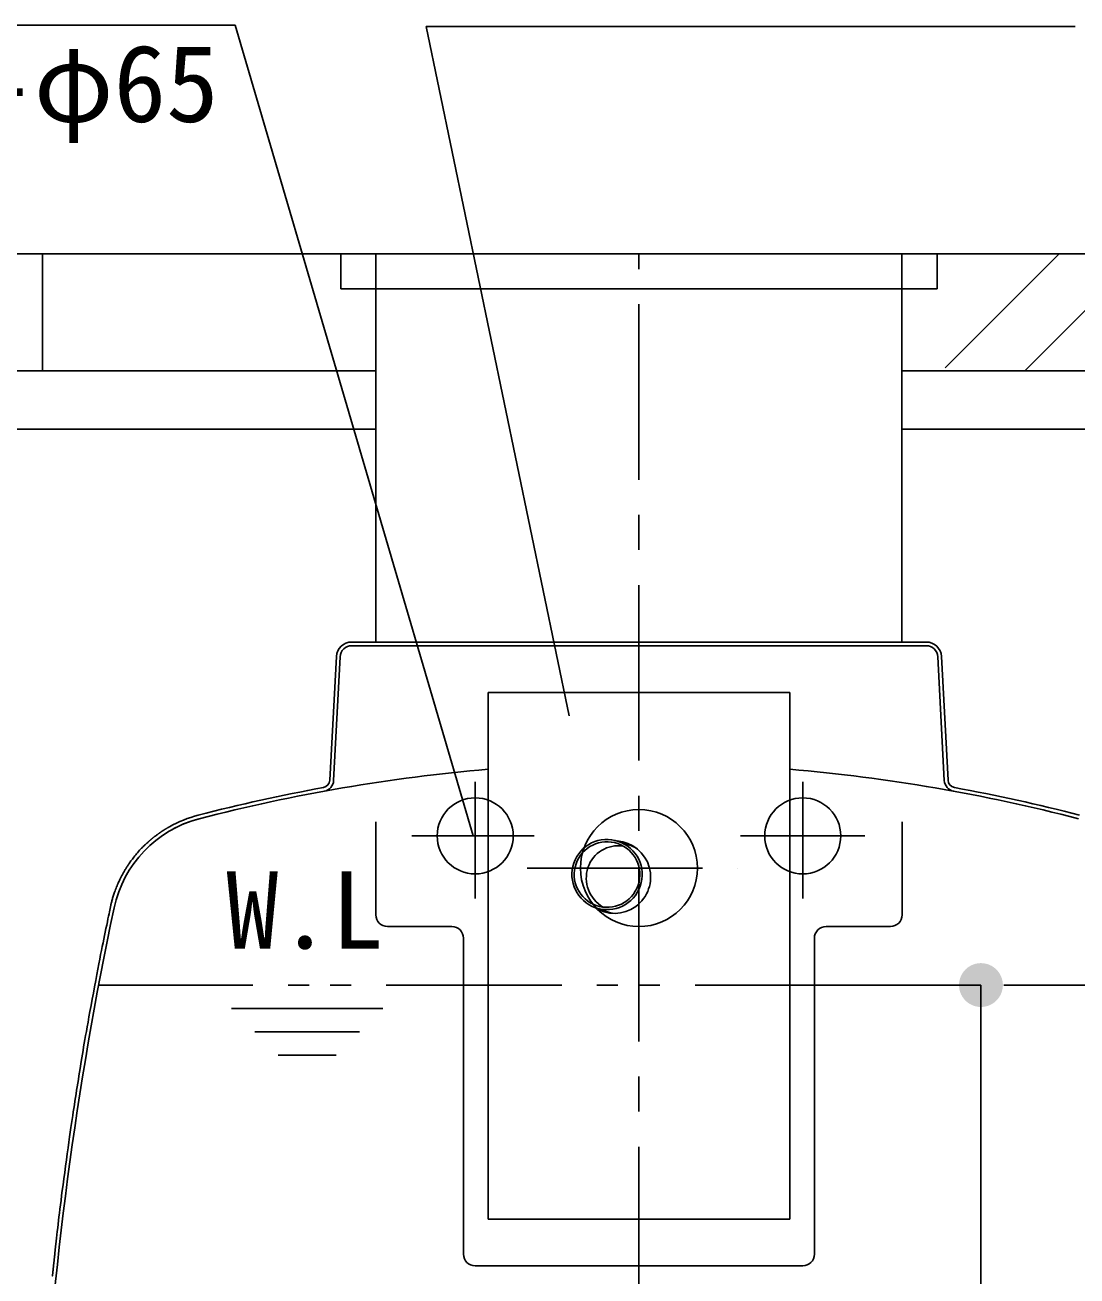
# Model space of a CAD drawing. Units: millimetres, scale not verified. Extents: x -22790 to 8910, y -6308 to 6308.
# Drawn here: x 498 to 1397, y -2224 to -1155 of the extents above; entities that cross this region are included whole.
import ezdxf
from ezdxf.enums import TextEntityAlignment as Align

# ---------------------------------------------------------------- set-up
doc = ezdxf.new("R2010")
doc.units = ezdxf.units.MM
doc.header["$LTSCALE"] = 30
doc.linetypes.add('CHAIN1', pattern=[8, 5, -1, 1, -1])
doc.linetypes.add('DOUBLE_CHAIN1', pattern=[8.8, 5, -1, 0.6, -0.6, 0.6, -1])
for name, color, linetype, lineweight in [('0-1_空気管', 3, 'Continuous', 25), ('0-2_機器', 3, 'Continuous', 25), ('0-F_00クル-フ-6寸法', 132, 'Continuous', 25)]:
    doc.layers.add(name, color=color, linetype=linetype, lineweight=lineweight)
doc.styles.add('ＭＳ ゴシック', font='')
doc.styles.get('ＭＳ ゴシック').set_extended_font_data('MS Gothic')

msp = doc.modelspace()

# ---------------------------------------------------------------- linework, layer by layer
at = {"layer": '0-1_空気管'}
for p, q in [((677.19, -1154.78), (392.19, -1154.78)), ((880.6, -1847.82), (677.19, -1154.78)), ((1395.55, -1156.03), (840.55, -1156.03)), ((962.69, -1745.25), (840.55, -1156.03)), ((767.46, -1350.32), (767.46, -1380.32)), ((797.6, -1682.12), (797.6, -1350.32)), ((1247.33, -1350.32), (1247.33, -1682.12)), ((767.46, -1380.32), (1277.46, -1380.32)), ((1267.97, -1682.12), (776.95, -1682.12)), ((1267.97, -1685.32), (776.95, -1685.32)), ((763.77, -1694.63), (758.24, -1800.2)), ((766.97, -1694.8), (761.43, -1800.36)), ((1277.96, -1694.8), (1283.49, -1800.36)), ((1281.16, -1694.63), (1286.69, -1800.2)), ((893.46, -1725.32), (1151.46, -1725.32)), ((893.46, -1725.32), (893.46, -2175.32)), ((1151.46, -2175.32), (1151.46, -1725.32)), ((797.46, -1915.32), (797.46, -1835.84)), ((1247.46, -1835.84), (1247.46, -1915.32)), ((1004.99, -1852.53), (1014.67, -1855.88)), ((985.37, -1909.23), (996.38, -1913.04)), ((862.46, -1925.32), (807.46, -1925.32)), ((1237.46, -1925.32), (1182.46, -1925.32)), ((872.46, -2205.32), (872.46, -1935.32)), ((1172.46, -1935.32), (1172.46, -2205.32)), ((803.52, -1995.32), (674.02, -1995.32)), ((783.52, -2015.32), (694.02, -2015.32)), ((763.52, -2035.32), (714.02, -2035.32)), ((543.17, -2056.01), (542.67, -2059.1)), ((543.66, -2052.93), (543.17, -2056.01)), ((893.46, -2175.32), (1151.46, -2175.32)), ((882.46, -2215.32), (1162.46, -2215.32))]:
    msp.add_line(p, q, dxfattribs=at)
at = {"layer": '0-1_空気管', "linetype": 'CHAIN1'}
for p, q in [((1022.46, -2983.47), (1022.46, -1350.32)), ((882.46, -1901.35), (882.46, -1801.52)), ((1162.46, -1901.35), (1162.46, -1801.52)), ((828.21, -1847.82), (933, -1847.82)), ((1109.29, -1847.82), (1215.5, -1847.82)), ((926.86, -1875.32), (1107.02, -1875.32))]:
    msp.add_line(p, q, dxfattribs=at)
at = {"layer": '0-1_空気管', "linetype": 'DOUBLE_CHAIN1'}
msp.add_line((1484.41, -1975.32), (560.52, -1975.32), dxfattribs=at)
at = {"layer": '0-1_空気管'}
for points in [[(767.46, -1350.32), (1277.46, -1350.32), (1277.46, -1380.32)], [(616.68, -1842.62), (616.51, -1842.73), (616.18, -1842.93), (616.02, -1843.03), (615.86, -1843.14), (615.53, -1843.35), (615.19, -1843.58), (615.01, -1843.69), (614.84, -1843.81), (614.65, -1843.93), (614.47, -1844.05), (614.28, -1844.18), (614.08, -1844.31), (613.89, -1844.44), (613.69, -1844.57), (613.49, -1844.71), (613.28, -1844.85), (613.07, -1844.99), (612.86, -1845.13), (612.65, -1845.28), (612.42, -1845.43), (612.19, -1845.6), (611.94, -1845.78), (611.68, -1845.96), (611.39, -1846.17), (611.09, -1846.39), (610.75, -1846.64), (610.41, -1846.89), (610.05, -1847.16), (609.32, -1847.72), (608.96, -1847.99), (608.61, -1848.25), (608.29, -1848.49), (607.99, -1848.72), (607.72, -1848.93), (607.46, -1849.14), (607.22, -1849.33), (606.98, -1849.52), (606.74, -1849.71), (606.51, -1849.9)], [(621.07, -1840.01), (621.07, -1840.02), (621.07, -1840.02), (621.07, -1840.02), (621.06, -1840.02), (621.06, -1840.02), (621.05, -1840.02), (621.04, -1840.03), (621.01, -1840.05), (620.99, -1840.06), (620.96, -1840.08), (620.93, -1840.09), (620.89, -1840.11), (620.84, -1840.14), (620.79, -1840.17), (620.73, -1840.21), (620.66, -1840.24), (620.59, -1840.29), (620.51, -1840.33), (620.42, -1840.38), (620.33, -1840.43), (620.23, -1840.49), (620.11, -1840.56), (619.99, -1840.63), (619.85, -1840.7), (619.7, -1840.8), (619.52, -1840.9), (619.34, -1841.01), (619.12, -1841.13), (618.89, -1841.27), (618.66, -1841.41), (618.41, -1841.56), (618.16, -1841.71), (617.91, -1841.86), (617.68, -1842.01), (617.45, -1842.15), (617.24, -1842.27), (617.04, -1842.4), (616.85, -1842.51), (616.68, -1842.62)], [(602.5, -1853.34), (601.85, -1853.94), (601.57, -1854.18), (601.24, -1854.48), (600.86, -1854.83), (600.45, -1855.2), (600.01, -1855.61), (599.54, -1856.05), (599.07, -1856.5), (598.59, -1856.96), (598.11, -1857.43), (597.63, -1857.91), (597.14, -1858.41), (596.64, -1858.95), (596.11, -1859.52), (595.56, -1860.14), (594.97, -1860.81), (594.33, -1861.54), (593.66, -1862.34), (592.94, -1863.19), (592.21, -1864.08), (591.47, -1864.99), (590.73, -1865.91), (590.01, -1866.81), (589.32, -1867.68), (588.68, -1868.51), (588.09, -1869.29), (587.55, -1870.01), (587.06, -1870.68), (586.6, -1871.32), (586.18, -1871.93), (585.79, -1872.52), (585.41, -1873.1), (585.04, -1873.67), (584.68, -1874.24), (584.33, -1874.82), (583.98, -1875.39), (583.64, -1875.96), (583.31, -1876.53), (582.98, -1877.09)], [(606.51, -1849.9), (606.27, -1850.1), (606.02, -1850.31), (605.75, -1850.53), (605.49, -1850.75), (605.23, -1850.97), (604.97, -1851.18), (604.73, -1851.39), (604.51, -1851.58), (604.3, -1851.76), (604.11, -1851.92), (603.95, -1852.06), (603.81, -1852.18), (603.68, -1852.29), (603.57, -1852.39), (603.46, -1852.49), (603.36, -1852.57), (603.26, -1852.66), (603.17, -1852.74), (603.07, -1852.82), (602.98, -1852.91), (602.9, -1852.98), (602.82, -1853.06), (602.75, -1853.12), (602.68, -1853.18), (602.5, -1853.34)], [(582.98, -1877.09), (582.66, -1877.65), (582.34, -1878.19), (582.03, -1878.73), (581.73, -1879.25), (581.43, -1879.77), (581.13, -1880.29), (580.85, -1880.8), (580.56, -1881.31), (580.28, -1881.81), (580.01, -1882.32), (579.74, -1882.83), (579.47, -1883.36), (579.19, -1883.91), (578.9, -1884.5), (578.6, -1885.13), (578.29, -1885.82), (577.94, -1886.58), (577.57, -1887.43), (577.17, -1888.36), (576.75, -1889.36), (576.31, -1890.41), (575.86, -1891.5), (575.41, -1892.61), (574.98, -1893.7), (574.56, -1894.77), (574.17, -1895.8), (573.81, -1896.78), (573.49, -1897.69), (573.2, -1898.56), (572.93, -1899.39), (572.68, -1900.19), (572.45, -1900.97), (572.23, -1901.73), (572.03, -1902.48), (571.84, -1903.24), (571.66, -1903.98), (571.49, -1904.7), (571.33, -1905.39), (571.19, -1906.03)], [(570.64, -1908.57), (569.78, -1912.64), (569.41, -1914.35), (568.98, -1916.4), (568.49, -1918.73), (567.94, -1921.3), (567.37, -1924.07), (566.76, -1926.97), (566.13, -1929.98), (565.5, -1933.03), (564.87, -1936.1), (564.24, -1939.22), (563.6, -1942.43), (562.93, -1945.79), (562.23, -1949.34), (561.49, -1953.14), (560.7, -1957.22), (559.85, -1961.64), (558.95, -1966.42), (557.98, -1971.5), (557, -1976.76), (556, -1982.12), (555, -1987.48), (554.02, -1992.75), (553.09, -1997.82), (552.22, -2002.61), (551.41, -2007.03), (550.68, -2011.13), (550, -2014.94), (549.38, -2018.5), (548.79, -2021.88), (548.23, -2025.11), (547.7, -2028.25), (547.18, -2031.34), (546.67, -2034.42), (546.16, -2037.51), (545.65, -2040.59), (544.65, -2046.76), (544.16, -2049.84), (543.66, -2052.93)], [(571.19, -1906.03), (571.06, -1906.61), (570.95, -1907.12), (570.64, -1908.57)], [(542.67, -2059.1), (542.18, -2062.18), (541.68, -2065.27), (541.19, -2068.35), (540.7, -2071.44), (540.21, -2074.53), (539.73, -2077.62), (539.25, -2080.7), (538.78, -2083.8), (538.3, -2086.95), (537.82, -2090.19), (537.32, -2093.58), (536.79, -2097.16), (536.24, -2100.99), (535.66, -2105.1), (535.04, -2109.56), (534.37, -2114.38), (533.67, -2119.49), (532.94, -2124.8), (532.21, -2130.2), (531.48, -2135.6), (530.77, -2140.91), (530.09, -2146.02), (529.46, -2150.85), (528.88, -2155.31), (528.35, -2159.43), (527.86, -2163.27), (527.41, -2166.86), (527, -2170.26), (526.6, -2173.52), (526.23, -2176.68), (525.86, -2179.79), (525.51, -2182.89), (525.16, -2185.93), (524.83, -2188.89), (524.51, -2191.69), (524.22, -2194.3), (523.96, -2196.67), (523.73, -2198.75), (523.08, -2204.63)], [(523.08, -2204.63), (523.05, -2204.92), (523.04, -2205.05), (523.02, -2205.2), (523, -2205.36), (522.98, -2205.55), (522.96, -2205.75), (522.94, -2205.96), (522.92, -2206.18), (522.87, -2206.62), (522.84, -2206.85), (522.82, -2207.08), (522.79, -2207.32), (522.76, -2207.57), (522.73, -2207.84), (522.7, -2208.13), (522.67, -2208.44), (522.63, -2208.77), (522.59, -2209.12), (522.56, -2209.47), (522.52, -2209.84), (522.48, -2210.2), (522.44, -2210.55), (522.4, -2210.89), (522.37, -2211.2), (522.34, -2211.49), (522.31, -2211.76), (522.28, -2212.01), (522.26, -2212.26), (522.23, -2212.5), (522.2, -2212.74), (522.18, -2213), (522.15, -2213.27), (522.12, -2213.56), (522.08, -2213.86), (522.05, -2214.18), (522.02, -2214.5), (521.98, -2214.82), (521.95, -2215.13), (521.92, -2215.43)], [(521.26, -2221.67), (521.25, -2221.8), (521.24, -2221.93), (521.22, -2222.04), (521.21, -2222.15), (521.2, -2222.26), (521.18, -2222.48), (521.17, -2222.59), (521.16, -2222.7), (521.15, -2222.81), (521.13, -2222.92), (521.12, -2223.02), (521.11, -2223.12), (521.1, -2223.21), (521.09, -2223.3), (521.09, -2223.37), (521.08, -2223.44), (521.07, -2223.49), (521.07, -2223.54), (521.06, -2223.58), (521.06, -2223.65), (521.05, -2223.69), (521.05, -2223.72), (521.05, -2223.75), (521.04, -2223.81), (521.04, -2223.83), (521.04, -2223.86), (521.03, -2223.88), (521.03, -2223.89), (521.03, -2223.91), (521.03, -2223.92), (521.03, -2223.95), (521.03, -2223.95), (521.03, -2223.96)], [(521.92, -2215.43), (521.89, -2215.71), (521.86, -2215.97), (521.84, -2216.21), (521.81, -2216.42), (521.79, -2216.62), (521.77, -2216.81), (521.75, -2216.99), (521.74, -2217.15), (521.72, -2217.32), (521.7, -2217.47), (521.69, -2217.63), (521.67, -2217.78), (521.66, -2217.93), (521.64, -2218.07), (521.63, -2218.21), (521.61, -2218.34), (521.6, -2218.47), (521.59, -2218.59), (521.57, -2218.7), (521.56, -2218.82), (521.55, -2218.92), (521.54, -2219.02), (521.52, -2219.22), (521.51, -2219.31), (521.49, -2219.5), (521.48, -2219.6), (521.47, -2219.7), (521.46, -2219.81), (521.45, -2219.92), (521.43, -2220.05), (521.42, -2220.19), (521.4, -2220.34), (521.38, -2220.5), (521.35, -2220.85), (521.33, -2221.03), (521.31, -2221.2), (521.3, -2221.37), (521.28, -2221.52), (521.26, -2221.67)]]:
    msp.add_lwpolyline(points, dxfattribs=at)
for centre, radius in [((882.46, -1847.82), 32.5), ((1162.46, -1847.82), 32.5), ((1022.46, -1875.32), 50)]:
    msp.add_circle(centre, radius, dxfattribs=at)
for centre, radius, start, end in [((776.95, -1695.32), 13.2, 90, 177), ((776.95, -1695.32), 10, 90, 177), ((1267.97, -1695.32), 13.2, 2.99998, 90), ((1267.97, -1695.32), 10, 2.99998, 90), ((1022.46, -3285.32), 1500, 94.9335, 104.51398), ((1022.46, -3285.32), 1500, 75.48569, 85.06644), ((1022.46, -3285.32), 1503.2, 100.33286, 104.51398), ((751.45, -1799.84), 6.8, 280.33899, 357), ((751.45, -1799.84), 10, 280.33899, 357), ((1293.48, -1799.84), 10, 183, 259.661), ((1293.48, -1799.84), 6.8, 183, 259.661), ((1022.46, -3285.32), 1503.2, 75.48598, 79.66042), ((671.59, -1930), 100, 104.51399, 168.01199), ((671.59, -1930), 103.2, 104.51399, 119.31), ((671.59, -1930), 100, 104.51399, 119.31), ((1001.47, -1883.05), 31, 236.12399, 85.689), ((3508.35, -2532.33), 3000, 168.01242, 177), ((1022.46, -1875.32), 50, 222.97299, 224.491), ((807.46, -1915.32), 10, 180, 270), ((1237.46, -1915.32), 10, 270, 0), ((862.46, -1935.32), 10, 0, 90), ((1182.46, -1935.32), 10, 90, 180), ((882.46, -2205.32), 10, 180, 270), ((1162.46, -2205.32), 10, 270, 0)]:
    msp.add_arc(centre, radius, start, end, dxfattribs=at)
for major_axis in [(-28.43, 9.84), (-26.54, 9.19)]:
    msp.add_ellipse((995.18, -1880.88), major_axis=major_axis, ratio=0.997, dxfattribs=at)
for major_axis, start_param, end_param in [((17.89, -22.22), 2.3257982, 5.0766772), ((-19.17, 23.8), 5.0663404, 5.2837872), ((-19.17, 23.8), 2.1421946, 2.260346)]:
    msp.add_ellipse((1005.53, -1884.46), major_axis=major_axis, ratio=0.9743, start_param=start_param, end_param=end_param, dxfattribs=at)
at = {"layer": '0-2_機器', "color": 2}
for p, q in [((-39.71, -1350.32), (1910.39, -1350.32)), ((512.47, -1450.32), (512.47, -1350.32)), ((1284.26, -1447.73), (1381.67, -1350.32)), ((1352.38, -1450.32), (1452.38, -1350.32)), ((462.47, -1450.32), (797.6, -1450.32)), ((1247.33, -1450.32), (1582.46, -1450.32)), ((462.47, -1500.32), (797.6, -1500.32)), ((1247.33, -1500.32), (1582.46, -1500.32))]:
    msp.add_line(p, q, dxfattribs=at)
at = {"layer": '0-F_00クル-フ-6寸法', "color": 4}
for p, q in [((1194.85, -1975.32), (1314.85, -1975.32)), ((1314.85, -1975.32), (1314.85, -3225.32))]:
    msp.add_line(p, q, dxfattribs=at)
at = {"layer": '0-F_00クル-フ-6寸法'}
for points in [[(1314.85, -1975.32), (1312.5, -1956.72), (1314.85, -1956.57)], [(1314.85, -1975.32), (1314.85, -1956.57), (1317.2, -1956.72)], [(1314.85, -1975.32), (1297.89, -1967.34), (1299.02, -1965.27)], [(1314.85, -1975.32), (1299.02, -1965.27), (1300.41, -1963.37)], [(1314.85, -1975.32), (1300.41, -1963.37), (1302.02, -1961.65)], [(1314.85, -1975.32), (1302.02, -1961.65), (1303.83, -1960.15)], [(1314.85, -1975.32), (1303.83, -1960.15), (1305.82, -1958.89)], [(1314.85, -1975.32), (1305.82, -1958.89), (1307.95, -1957.89)], [(1314.85, -1975.32), (1307.95, -1957.89), (1310.19, -1957.16)], [(1314.85, -1975.32), (1310.19, -1957.16), (1312.5, -1956.72)], [(1314.85, -1975.32), (1317.2, -1956.72), (1319.52, -1957.16)], [(1314.85, -1975.32), (1319.52, -1957.16), (1321.76, -1957.89)], [(1314.85, -1975.32), (1321.76, -1957.89), (1323.89, -1958.89)], [(1314.85, -1975.32), (1323.89, -1958.89), (1325.87, -1960.15)], [(1314.85, -1975.32), (1325.87, -1960.15), (1327.69, -1961.65)], [(1314.85, -1975.32), (1327.69, -1961.65), (1329.3, -1963.37)], [(1314.85, -1975.32), (1329.3, -1963.37), (1330.68, -1965.27)], [(1314.85, -1975.32), (1330.68, -1965.27), (1331.82, -1967.34)], [(1314.85, -1975.32), (1296.14, -1974.14), (1296.44, -1971.81)], [(1314.85, -1975.32), (1296.14, -1976.5), (1296.14, -1974.14)], [(1314.85, -1975.32), (1296.44, -1978.83), (1296.14, -1976.5)], [(1314.85, -1975.32), (1296.44, -1971.81), (1297.02, -1969.53)], [(1314.85, -1975.32), (1297.02, -1981.12), (1296.44, -1978.83)], [(1314.85, -1975.32), (1297.02, -1969.53), (1297.89, -1967.34)], [(1314.85, -1975.32), (1297.89, -1983.3), (1297.02, -1981.12)], [(1314.85, -1975.32), (1299.02, -1985.37), (1297.89, -1983.3)], [(1314.85, -1975.32), (1300.41, -1987.27), (1299.02, -1985.37)], [(1314.85, -1975.32), (1302.02, -1988.99), (1300.41, -1987.27)], [(1314.85, -1975.32), (1303.83, -1990.49), (1302.02, -1988.99)], [(1314.85, -1975.32), (1305.82, -1991.75), (1303.83, -1990.49)], [(1314.85, -1975.32), (1307.95, -1992.75), (1305.82, -1991.75)], [(1314.85, -1975.32), (1310.19, -1993.48), (1307.95, -1992.75)], [(1314.85, -1975.32), (1312.5, -1993.92), (1310.19, -1993.48)], [(1314.85, -1975.32), (1314.85, -1994.07), (1312.5, -1993.92)], [(1314.85, -1975.32), (1331.82, -1967.34), (1332.69, -1969.53)], [(1314.85, -1975.32), (1332.69, -1969.53), (1333.27, -1971.81)], [(1314.85, -1975.32), (1333.27, -1971.81), (1333.57, -1974.14)], [(1314.85, -1975.32), (1333.57, -1974.14), (1333.57, -1976.5)], [(1314.85, -1975.32), (1317.2, -1993.92), (1314.85, -1994.07)], [(1314.85, -1975.32), (1319.52, -1993.48), (1317.2, -1993.92)], [(1314.85, -1975.32), (1321.76, -1992.75), (1319.52, -1993.48)], [(1314.85, -1975.32), (1323.89, -1991.75), (1321.76, -1992.75)], [(1314.85, -1975.32), (1325.87, -1990.49), (1323.89, -1991.75)], [(1314.85, -1975.32), (1327.69, -1988.99), (1325.87, -1990.49)], [(1314.85, -1975.32), (1329.3, -1987.27), (1327.69, -1988.99)], [(1314.85, -1975.32), (1330.68, -1985.37), (1329.3, -1987.27)], [(1314.85, -1975.32), (1331.82, -1983.3), (1330.68, -1985.37)], [(1314.85, -1975.32), (1332.69, -1981.12), (1331.82, -1983.3)], [(1314.85, -1975.32), (1333.27, -1978.83), (1332.69, -1981.12)], [(1314.85, -1975.32), (1333.57, -1976.5), (1333.27, -1978.83)]]:
    msp.add_solid(points, dxfattribs=at)

# ---------------------------------------------------------------- texts
at = {"layer": '0-1_空気管', "color": 4, "style": 'ＭＳ ゴシック'}
for s, p in [('2-φ65', (415.33, -1257.42)), ('W.L', (669.52, -1963.93))]:
    msp.add_text(s, height=65.98, dxfattribs=at).set_placement(p, align=Align.BOTTOM_LEFT)

doc.saveas('drawing.dxf')
